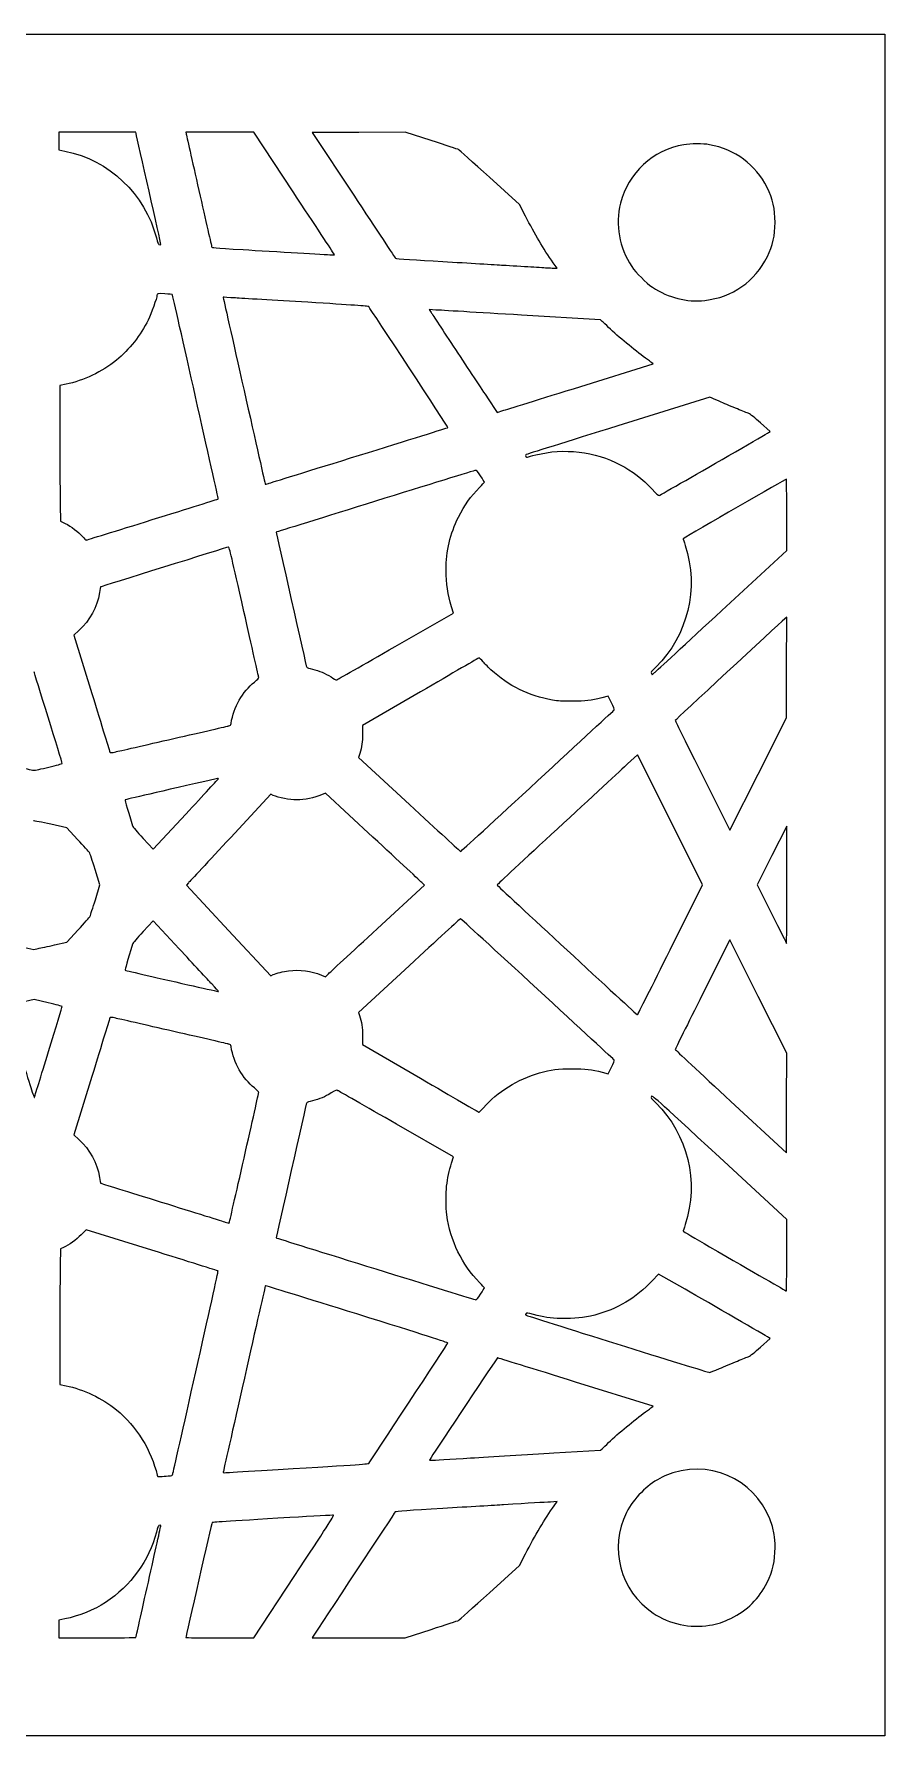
# Model space of a CAD drawing. Extents: x 61.7 to 148.3, y 105.2 to 191.8.
# Drawn here: x 105 to 148.3, y 105.2 to 191.8 of the extents above; entities that cross this region are included whole.
import ezdxf

# ---------------------------------------------------------------- set-up
doc = ezdxf.new("R2010")
doc.units = 0
doc.layers.add('Layer_1', color=7, linetype='CONTINUOUS')

msp = doc.modelspace()

# ---------------------------------------------------------------- linework, layer by layer
at = {"layer": 'Layer_1', "color": 7}
for points in [[(61.72122, 148.5), (61.72122, 191.77878), (105, 191.77878), (148.27878, 191.77878), (148.27878, 148.5), (148.27878, 105.22122), (105, 105.22122), (61.72122, 105.22122)], [(111.44874, 181.09799)], [(132.80684, 173.85903)], [(121.55233, 170.35875)], [(138.14695, 169.08039)], [(111.01076, 167.08146)], [(139.98844, 162.46596)], [(123.37193, 160.62708)], [(112.11199, 155.95071)], [(105.74789, 154.4939)], [(114.37837, 153.90627)], [(130.6047, 153.79602)], [(122.46512, 146.28438)], [(106.04165, 145.455)], [(137.35321, 145.20303)], [(114.04059, 143.46877)], [(105.73535, 140.02401)], [(115.68017, 134.60152)], [(143.28348, 129.67368)], [(127.71178, 127.69502)], [(139.85743, 123.9062)], [(116.57111, 118.72612)], [(111.82097, 118.44472)], [(139.36052, 110.85219)], [(110.17883, 110.2276)]]:
    msp.add_lwpolyline(points, close=True, dxfattribs=at)
for points in [[(110.18827, 186.72001), (110.17267, 186.78351), (108.21428, 186.78351), (106.2559, 186.78351), (106.2559, 186.33591), (106.2559, 185.88831), (106.5734, 185.82531)], [(118.17978, 183.74538), (116.176, 186.78251), (114.44433, 186.78301), (112.71266, 186.78351), (112.73196, 186.70661)], [(125.20525, 186.35728), (123.87694, 186.78378), (121.51532, 186.77678), (119.15371, 186.76978), (121.25799, 183.58066)], [(129.99248, 182.52382), (129.69444, 183.1043), (128.16336, 184.49134)], [(120.10871, 180.54993), (120.28787, 180.54593), (120.23572, 180.62732)], [(131.42237, 179.87442), (131.59808, 179.86942), (131.40613, 180.14418)], [(125.4362, 177.74322), (125.10082, 177.76142), (125.19932, 177.60871)], [(133.89818, 177.16717), (133.81218, 177.24397), (129.79189, 177.48451)], [(139.12067, 178.23283), (139.12067, 178.23262)], [(132.80683, 173.85904), (136.48365, 175.00067), (136.41625, 175.05707)], [(106.62675, 173.96511), (106.31233, 173.90081), (106.31233, 171.27574)], [(128.05959, 173.27385), (128.54658, 172.5348), (128.83829, 172.6261)], [(139.48336, 173.25801), (139.36628, 173.30331), (134.6997, 171.85386)], [(142.35976, 171.51271), (142.43796, 171.56121), (141.95539, 171.99683)], [(106.33083, 167.83034), (106.34933, 167.01), (106.57773, 166.89256)], [(139.9885, 162.46595), (143.28344, 165.50841), (143.28344, 167.32648)], [(123.37193, 160.62704), (126.33984, 162.32597), (126.23503, 162.65323)], [(143.27683, 159.55937), (143.28483, 162.12385), (143.18533, 162.03655)], [(107.276, 161.4375), (107.02841, 161.20736), (107.9408, 158.24035)], [(136.4018, 159.25385), (136.4342, 159.18265), (136.56385, 159.30308)], [(139.00048, 154.06117), (140.3897, 151.28256), (141.82975, 154.13875), (143.26981, 156.99493), (143.27683, 159.55937)], [(124.65416, 158.32566), (121.70756, 156.60839), (121.70756, 156.19488)], [(134.36892, 157.76362), (134.19923, 158.10214), (133.88218, 158.02054)], [(121.56597, 155.18446), (121.50377, 154.98265), (124.08911, 152.59507)], [(137.35321, 145.20303), (139.00065, 148.50024), (137.3454, 151.81065), (135.69015, 155.12105), (135.18996, 154.65783)], [(117.16604, 153.05688), (117.03667, 153.11238), (115.00041, 150.91908)], [(122.23083, 150.93587), (119.819, 153.16272), (119.62097, 153.08102)], [(107.2162, 150.81133), (106.65926, 151.40689), (105.84634, 151.58907)], [(110.55087, 150.86814), (111.05706, 150.32327), (112.71342, 152.10396)], [(143.2819, 148.50706), (143.2799, 151.49156), (142.5301, 149.99605), (141.78031, 148.50053), (142.52438, 147.01155)], [(108.11681, 147.75272), (108.34661, 148.50122), (108.10352, 149.29083)], [(112.85668, 148.61289), (112.74922, 148.5), (114.89272, 146.19372), (117.03623, 143.88744), (117.16582, 143.94304)], [(122.46512, 146.28436), (124.85957, 148.49394), (124.75112, 148.60148)], [(143.28172, 148.50706), (143.2819, 148.50706)], [(112.37295, 145.25987), (111.05677, 146.67641), (110.55072, 146.13169)], [(106.04165, 145.45497), (106.65995, 145.59311), (107.23747, 146.21172)], [(141.83721, 142.83195), (140.39067, 145.71743), (139.00228, 142.94594)], [(104.22663, 145.39748), (104.99691, 145.22069), (105.21012, 145.26879)], [(119.61911, 143.91873), (119.81667, 143.83603), (119.94367, 143.95541)], [(124.08007, 144.39663), (121.50154, 142.01544), (121.55284, 141.86643)], [(140.44006, 137.49399), (143.26933, 134.88102), (143.27633, 137.41375), (143.28333, 139.94647), (141.83721, 142.83195)], [(105.72179, 142.50978), (105.00424, 142.67509), (104.28245, 142.50908)], [(121.70641, 140.81923), (121.70741, 140.39155), (124.65663, 138.66994)], [(107.94081, 138.7597), (107.02842, 135.79268), (107.27601, 135.56255)], [(133.89896, 138.97644), (134.19835, 138.89614), (134.36848, 139.23553)], [(127.85798, 137.16867), (127.85813, 137.16865)], [(126.23499, 134.3468), (126.33981, 134.6741), (123.43564, 136.33772)], [(143.28344, 129.67368), (143.28344, 131.49191), (139.8615, 134.6524)], [(110.9899, 129.92466), (107.64768, 130.96377), (107.39629, 130.71339)], [(106.49321, 130.06066), (106.34953, 129.99446), (106.33093, 129.17168)], [(138.11033, 127.94006), (136.76132, 128.7115), (136.44522, 128.3769)], [(106.31233, 125.72383), (106.31233, 123.09876), (106.62676, 123.03446)], [(141.95539, 125.00273), (142.43796, 125.43836), (142.35976, 125.48686)], [(136.4162, 121.94239), (136.4835, 121.99879), (132.53863, 123.22291)], [(131.44311, 119.6142), (133.81267, 119.75605), (133.89847, 119.83255)], [(125.19301, 119.38117), (125.10881, 119.24712), (125.2201, 119.24712)], [(127.20245, 119.35968), (127.2025, 119.35978)], [(131.45613, 116.93036), (131.60502, 117.13898), (131.27062, 117.11988)], [(128.16336, 112.50863), (129.69444, 113.89567), (129.99248, 114.47615)], [(114.44739, 110.21657), (116.176, 110.2171), (118.22811, 113.32808), (118.22811, 113.32855)], [(106.57344, 111.17459), (106.25594, 111.11179), (106.25594, 110.6642), (106.25594, 110.2166), (108.21738, 110.2166)], [(119.19719, 110.29413), (119.14699, 110.21653), (121.51249, 110.21653), (123.87799, 110.21653), (125.20575, 110.64286)]]:
    msp.add_lwpolyline(points, dxfattribs=at)
for points in [[(111.44878, 181.09797), (111.44878, 181.13077), (110.27158, 186.38125), (110.18827, 186.72001)], [(112.73196, 186.70661), (112.74256, 186.66431), (113.03645, 185.36573), (113.385, 183.82089)], [(126.58292, 185.90458), (126.55572, 185.91898), (125.93582, 186.1227), (125.20525, 186.35728)], [(138.04268, 186.14721), (136.47604, 185.8814), (135.21554, 184.71455), (134.83118, 183.1743)], [(139.36093, 186.15121), (139.03774, 186.20911), (138.39659, 186.20701), (138.04268, 186.14721)], [(142.28188, 183.97537), (141.70819, 185.13215), (140.6501, 185.92033), (139.36093, 186.15121)], [(106.5734, 185.82531), (108.80565, 185.38219), (110.65007, 183.63194), (111.22096, 181.41503)], [(128.16336, 184.49134), (127.32127, 185.25422), (126.61007, 185.89017), (126.58292, 185.90458)], [(113.385, 183.82089), (113.73356, 182.27605), (114.0251, 180.9913), (114.03287, 180.9659)], [(120.23572, 180.62732), (120.20702, 180.67182), (119.28186, 182.07496), (118.17978, 183.74538)], [(121.25799, 183.58066), (122.41534, 181.82665), (123.37096, 180.3827), (123.38158, 180.37187)], [(142.69065, 182.19737), (142.69065, 182.89004), (142.57859, 183.37707), (142.28188, 183.97537)], [(134.83118, 183.1743), (134.554, 182.06353), (134.75508, 180.93529), (135.40513, 179.95391)], [(131.40613, 180.14418), (130.894, 180.87835), (130.47632, 181.58145), (129.99248, 182.52382)], [(142.29882, 180.4617), (142.56989, 181.00874), (142.69073, 181.54401), (142.69065, 182.19737)], [(111.22096, 181.41503), (111.28076, 181.18283), (111.31606, 181.09398), (111.35434, 181.07889)], [(111.35434, 181.07889), (111.43384, 181.04759), (111.44874, 181.05069), (111.44874, 181.09799)], [(114.03287, 180.9659), (114.05077, 180.9073), (114.08137, 180.9044), (115.63977, 180.81293)], [(115.63977, 180.81293), (116.32275, 180.77283), (117.56735, 180.69805), (118.40555, 180.64673)], [(118.40555, 180.64673), (119.24375, 180.59543), (120.01017, 180.55183), (120.10871, 180.54993)], [(123.38158, 180.37187), (123.39218, 180.36107), (124.47404, 180.28807), (125.78567, 180.20973)], [(125.78567, 180.20973), (127.09729, 180.13133), (128.48159, 180.04835), (128.86189, 180.02522)], [(139.12067, 178.23262), (140.51954, 178.38809), (141.67178, 179.19625), (142.29882, 180.4617)], [(128.86189, 180.02522), (129.24218, 180.00212), (129.87718, 179.96392), (130.273, 179.94042)], [(130.273, 179.94042), (130.66882, 179.91692), (131.04982, 179.89352), (131.11967, 179.88852)], [(131.11967, 179.88852), (131.18947, 179.88352), (131.32573, 179.87712), (131.42237, 179.87442)], [(135.40513, 179.95391), (135.61204, 179.64153), (136.14047, 179.11345), (136.45367, 178.90606)], [(111.25165, 178.47868), (111.25067, 178.36419), (110.95793, 177.55126), (110.80349, 177.23411)], [(111.65821, 178.56778), (111.27873, 178.59428), (111.25261, 178.58848), (111.25165, 178.47868)], [(112.03101, 178.53418), (112.02701, 178.53818), (111.85878, 178.55378), (111.65821, 178.56778)], [(114.37123, 168.13472), (114.38243, 168.14592), (112.04865, 178.51654), (112.03101, 178.53418)], [(114.61823, 178.38952), (114.61523, 178.38752), (115.09452, 176.25244), (115.68343, 173.64517)], [(115.24467, 178.35532), (114.90318, 178.37622), (114.62128, 178.39162), (114.61823, 178.38952)], [(118.92616, 178.13408), (117.24283, 178.23484), (115.58616, 178.3344), (115.24467, 178.35532)], [(136.45367, 178.90606), (137.27743, 178.3606), (138.19235, 178.12965), (139.12067, 178.23283)], [(122.01985, 177.91511), (121.99565, 177.94121), (121.16269, 178.00021), (118.92616, 178.13408)], [(126.04751, 171.76808), (126.06581, 171.78448), (122.11978, 177.80703), (122.01985, 177.91511)], [(125.19932, 177.60871), (125.25352, 177.52471), (125.80967, 176.6813), (126.43523, 175.73445)], [(129.79189, 177.48451), (127.58072, 177.61681), (125.62066, 177.73323), (125.4362, 177.74322)], [(110.80349, 177.23411), (110.42796, 176.46295), (109.84718, 175.7295), (109.18502, 175.1902)], [(134.2241, 176.8611), (134.09216, 176.9872), (133.9455, 177.12493), (133.89818, 177.16717)], [(136.09786, 175.29625), (135.53058, 175.70927), (134.72756, 176.37991), (134.2241, 176.8611)], [(126.43523, 175.73445), (127.06078, 174.78759), (127.79175, 173.68032), (128.05959, 173.27385)], [(109.18502, 175.1902), (108.46141, 174.60086), (107.51135, 174.1459), (106.62675, 173.96511)], [(136.41625, 175.05707), (136.37915, 175.08817), (136.23591, 175.19575), (136.09786, 175.29625)], [(115.68343, 173.64517), (116.27234, 171.0379), (116.75426, 168.89649), (116.75436, 168.88647)], [(128.83829, 172.6261), (128.99874, 172.6763), (130.78458, 173.23113), (132.80684, 173.85903)], [(139.95256, 173.05337), (139.7589, 173.14097), (139.54776, 173.2331), (139.48336, 173.25801)], [(140.771, 172.71108), (140.51451, 172.81169), (140.14621, 172.96572), (139.95256, 173.05337)], [(141.35508, 172.4803), (141.29028, 172.5066), (141.02748, 172.61046), (140.771, 172.71108)], [(141.95539, 171.99683), (141.66084, 172.26273), (141.42695, 172.4511), (141.35508, 172.4803)], [(121.55233, 170.35874), (124.01261, 171.12306), (126.03544, 171.75727), (126.04751, 171.76808)], [(134.6997, 171.85386), (132.13308, 171.05667), (130.02241, 170.39537), (130.00933, 170.38431)], [(138.147, 169.08036), (139.41906, 169.80807), (142.20122, 171.41442), (142.35976, 171.51271)], [(106.31233, 171.27574), (106.31233, 169.83195), (106.32033, 168.28152), (106.33083, 167.83034)], [(130.52194, 170.37504), (131.94824, 170.73817), (133.52229, 170.55419), (134.81673, 169.87306)], [(116.91683, 168.91867), (117.00613, 168.94637), (119.09206, 169.59443), (121.55233, 170.35875)], [(130.00933, 170.38431), (129.96733, 170.34881), (130.04643, 170.23881), (130.09873, 170.2601)], [(130.09873, 170.2601), (130.12473, 170.2707), (130.31515, 170.3224), (130.52194, 170.37504)], [(134.81673, 169.87306), (135.42843, 169.55118), (135.93994, 169.15863), (136.43981, 168.62744)], [(116.75436, 168.88647), (116.75436, 168.87647), (116.82756, 168.89047), (116.91683, 168.91867)], [(127.45078, 169.58801), (127.38458, 169.57801), (117.34584, 166.46332), (117.32212, 166.44517)], [(127.71183, 169.30666), (127.54399, 169.56371), (127.51294, 169.59717), (127.45078, 169.58801)], [(127.66358, 168.72338), (127.7949, 168.85651), (127.90233, 168.97656), (127.90233, 168.99017)], [(127.90233, 168.99017), (127.90233, 169.00377), (127.81663, 169.14619), (127.71183, 169.30666)], [(136.79228, 168.31376), (136.81558, 168.32276), (137.42517, 168.66748), (138.14695, 169.08039)], [(143.26804, 169.14456), (143.24774, 169.14456), (138.45608, 166.37863), (138.01397, 166.11168)], [(143.28344, 167.32648), (143.28344, 168.32642), (143.27644, 169.14456), (143.26804, 169.14456)], [(111.01085, 167.08146), (112.85251, 167.6542), (114.36468, 168.12816), (114.37123, 168.13472)], [(126.58788, 167.20806), (126.89997, 167.82849), (127.20572, 168.25919), (127.66358, 168.72338)], [(136.43981, 168.62744), (136.64744, 168.4068), (136.76394, 168.30312), (136.79228, 168.31376)], [(107.64343, 166.04103), (107.65383, 166.04053), (109.1691, 166.50872), (111.01076, 167.08146)], [(125.95555, 164.51537), (125.95655, 165.49389), (126.15906, 166.35556), (126.58788, 167.20806)], [(106.57773, 166.89256), (106.87545, 166.73948), (107.25533, 166.45175), (107.46079, 166.22373)], [(107.46079, 166.22373), (107.55089, 166.12373), (107.63306, 166.04154), (107.64343, 166.04103)], [(117.32212, 166.44517), (117.30802, 166.43437), (118.84714, 159.59819), (118.8698, 159.57086)], [(114.89247, 165.68883), (114.72948, 165.64203), (108.39027, 163.66832), (108.38461, 163.66258)], [(115.67693, 162.4167), (115.06533, 165.12559), (114.92786, 165.69898), (114.89247, 165.68883)], [(138.11858, 165.76886), (138.82964, 163.5886), (138.25419, 161.19577), (136.63146, 159.58519)], [(138.01397, 166.11168), (138.01097, 166.10968), (138.05777, 165.95542), (138.11858, 165.76886)], [(126.23503, 162.65323), (126.03566, 163.27579), (125.95472, 163.81504), (125.95555, 164.51537)], [(108.38461, 163.66258), (108.38061, 163.65858), (108.35601, 163.52906), (108.32971, 163.37471)], [(108.32971, 163.37471), (108.20091, 162.61775), (107.84827, 161.96943), (107.276, 161.4375)], [(116.42423, 159.06335), (116.42123, 159.10125), (116.08478, 160.61026), (115.67693, 162.4167)], [(136.56385, 159.30308), (136.63515, 159.36928), (138.17622, 160.79261), (139.98844, 162.46596)], [(143.18533, 162.03655), (142.76599, 161.66836), (137.61126, 156.88714), (137.61126, 156.86637)], [(120.37846, 158.92973), (120.39256, 158.92886), (121.73958, 159.69267), (123.37193, 160.62708)], [(106.43561, 154.68214), (106.42861, 154.73604), (105.00499, 159.35173), (104.99805, 159.34465)], [(118.8698, 159.57086), (118.8788, 159.55956), (119.00804, 159.51966), (119.15625, 159.48206)], [(119.15625, 159.48206), (119.50573, 159.39336), (119.80061, 159.26929), (120.10653, 159.08208)], [(127.63161, 160.05052), (127.61461, 160.04652), (126.2748, 159.27016), (124.65416, 158.32566)], [(127.84589, 159.84528), (127.74499, 159.96234), (127.64857, 160.0547), (127.63161, 160.05052)], [(128.241, 159.44034), (128.12458, 159.546), (127.94678, 159.72822), (127.84589, 159.84528)], [(131.36123, 157.9084), (130.16391, 158.12197), (129.13931, 158.62501), (128.241, 159.44034)], [(136.63146, 159.58519), (136.38407, 159.33965), (136.37118, 159.32105), (136.4018, 159.25385)], [(115.01991, 156.72051), (115.15865, 157.55836), (115.59606, 158.32866), (116.21263, 158.8209)], [(116.21263, 158.8209), (116.38624, 158.95951), (116.42884, 159.00832), (116.42423, 159.06335)], [(120.10653, 159.08208), (120.24202, 158.99918), (120.36439, 158.9306), (120.37846, 158.92973)], [(107.9408, 158.24035), (108.44262, 156.60849), (108.85835, 155.25903), (108.86465, 155.24155)], [(132.37556, 157.8437), (131.82058, 157.84333), (131.67348, 157.8527), (131.36123, 157.9084)], [(133.88218, 158.02054), (133.29609, 157.86962), (133.07927, 157.84416), (132.37556, 157.8437)], [(134.51542, 157.40481), (134.52822, 157.41601), (134.46222, 157.57744), (134.36892, 157.76362)], [(114.89781, 156.58897), (114.99001, 156.61227), (115.00459, 156.62797), (115.01991, 156.72051)], [(130.60468, 153.79598), (132.74283, 155.76967), (134.50266, 157.39364), (134.51542, 157.40481)], [(137.61126, 156.86637), (137.61126, 156.85177), (138.23641, 155.58941), (139.00048, 154.06117)], [(109.15349, 155.27435), (109.30605, 155.30985), (110.63738, 155.61421), (112.11199, 155.95071)], [(112.112, 155.95067), (113.58661, 156.28717), (114.84023, 156.57441), (114.89781, 156.58897)], [(121.70756, 156.19488), (121.70756, 155.76582), (121.67616, 155.54212), (121.56597, 155.18446)], [(108.86465, 155.24155), (108.87265, 155.21925), (108.95925, 155.22915), (109.15349, 155.27435)], [(104.25211, 154.49443), (104.63241, 154.40583), (104.96896, 154.3331), (105, 154.33286)], [(105, 154.33286), (105.031, 154.33258), (105.36759, 154.40506), (105.74789, 154.4939)], [(105.74789, 154.4939), (106.12818, 154.5827), (106.43766, 154.66742), (106.43561, 154.68214)], [(135.18996, 154.65783), (134.91486, 154.40305), (133.30905, 152.91966), (131.62149, 151.36141)], [(114.19493, 153.88408), (111.46711, 153.2619), (109.64015, 152.83911), (109.62833, 152.82728)], [(112.71342, 152.10396), (113.62442, 153.08334), (114.37364, 153.89438), (114.37837, 153.90627)], [(114.37837, 153.90628), (114.38337, 153.91818), (114.30057, 153.90828), (114.19493, 153.88408)], [(126.69581, 150.20749), (126.70751, 150.20749), (128.46656, 151.82233), (130.6047, 153.79602)], [(109.62833, 152.82728), (109.61643, 152.81538), (109.80873, 152.15843), (110.01438, 151.50872)], [(118.36322, 152.83207), (117.99763, 152.83207), (117.45106, 152.93471), (117.16604, 153.05688)], [(119.62097, 153.08102), (119.25817, 152.93142), (118.75627, 152.83207), (118.36322, 152.83207)], [(124.08911, 152.59507), (125.51105, 151.2819), (126.68406, 150.20749), (126.69581, 150.20749)], [(105.84634, 151.58907), (105.39923, 151.68926), (105.00617, 151.76899), (104.97286, 151.76623)], [(110.01438, 151.50872), (110.03378, 151.44742), (110.22691, 151.21686), (110.55087, 150.86814)], [(107.81678, 150.14811), (107.79278, 150.18531), (107.52251, 150.48377), (107.2162, 150.81133)], [(115.00041, 150.91908), (113.88047, 149.71276), (112.91579, 148.67498), (112.85668, 148.61289)], [(124.75112, 148.60148), (124.69142, 148.66058), (123.55734, 149.71111), (122.23083, 150.93587)], [(131.62149, 151.36141), (129.93394, 149.80316), (128.55324, 148.51552), (128.55327, 148.5)], [(108.10352, 149.29083), (107.96982, 149.72512), (107.84079, 150.11089), (107.81678, 150.14811)], [(128.55327, 148.5), (128.55327, 148.4676), (135.6702, 141.8852), (135.69167, 141.89763)], [(143.27572, 145.52256), (143.27972, 145.52256), (143.28272, 146.86558), (143.28172, 148.50706)], [(107.85099, 146.91727), (107.87079, 146.96507), (107.99042, 147.34105), (108.11681, 147.75272)], [(107.23747, 146.21172), (107.5551, 146.55195), (107.83119, 146.86945), (107.85099, 146.91727)], [(119.94367, 143.95541), (120.01357, 144.02111), (121.14817, 145.06911), (122.46512, 146.28438)], [(126.68598, 146.78694), (126.67088, 146.78194), (125.49827, 145.70628), (124.08007, 144.39663)], [(130.60279, 143.20579), (128.46361, 145.18045), (126.70104, 146.79196), (126.68598, 146.78694)], [(142.52438, 147.01155), (142.93362, 146.1926), (143.27172, 145.52256), (143.27572, 145.52256)], [(105.21012, 145.26879), (105.32739, 145.29519), (105.70157, 145.37902), (106.04165, 145.455)], [(110.01438, 145.49127), (109.7524, 144.66361), (109.61736, 144.18346), (109.64223, 144.16809)], [(110.55072, 146.13169), (110.22687, 145.78309), (110.03377, 145.55252), (110.01438, 145.49127)], [(114.04059, 143.46877), (113.84728, 143.67478), (113.09684, 144.48078), (112.37295, 145.25987)], [(135.69167, 141.89763), (135.69967, 141.90263), (136.44712, 143.38956), (137.35321, 145.20303)], [(109.64223, 144.16809), (109.65833, 144.15809), (110.15718, 144.03901), (110.75068, 143.90342)], [(110.75068, 143.90342), (111.34418, 143.76784), (112.40128, 143.52599), (113.09978, 143.36599)], [(117.16582, 143.94304), (117.33698, 144.01644), (117.67535, 144.10058), (117.94899, 144.13786)], [(117.94899, 144.13786), (118.49777, 144.21266), (119.10816, 144.13286), (119.61911, 143.91873)], [(113.09978, 143.36599), (113.79828, 143.20599), (114.37479, 143.07938), (114.38091, 143.08464)], [(114.38091, 143.08464), (114.38691, 143.08964), (114.23389, 143.26276), (114.04059, 143.46877)], [(134.51542, 139.59522), (134.50262, 139.60642), (132.74198, 141.23114), (130.60279, 143.20579)], [(139.00228, 142.94594), (138.23866, 141.42162), (137.61319, 140.15926), (137.61233, 140.1407)], [(106.4356, 142.31779), (106.4376, 142.33249), (106.11644, 142.41886), (105.72179, 142.50978)], [(105.73535, 140.02401), (106.11843, 141.27091), (106.43354, 142.30312), (106.4356, 142.31779)], [(108.86466, 141.7585), (108.85866, 141.741), (108.44263, 140.39155), (107.94081, 138.7597)], [(109.1535, 141.7257), (108.95928, 141.7709), (108.87267, 141.7807), (108.86466, 141.7585)], [(112.112, 141.04933), (110.63739, 141.38583), (109.30606, 141.6902), (109.1535, 141.7257)], [(121.55284, 141.86643), (121.66305, 141.54607), (121.7052, 141.25871), (121.70641, 140.81923)], [(114.89781, 140.41103), (114.84021, 140.42563), (113.58661, 140.71283), (112.112, 141.04933)], [(115.01991, 140.2795), (115.00461, 140.372), (114.99001, 140.38771), (114.89781, 140.41103)], [(116.21263, 138.17933), (115.59823, 138.6692), (115.15828, 139.44387), (115.01991, 140.2795)], [(104.2823, 139.96678), (104.78659, 138.32559), (105.00272, 137.65927), (105.01766, 137.69968)], [(105.01766, 137.69968), (105.02926, 137.73118), (105.35226, 138.77709), (105.73535, 140.02401)], [(134.36848, 139.23553), (134.46208, 139.42219), (134.52818, 139.58405), (134.51542, 139.59522)], [(137.61233, 140.1407), (137.61149, 140.1221), (138.88395, 138.93112), (140.44006, 137.49399)], [(124.65663, 138.66994), (126.27871, 137.72305), (127.61857, 136.94713), (127.63411, 136.94567)], [(127.85813, 137.16865), (128.55432, 137.97172), (129.60727, 138.62794), (130.70419, 138.94239)], [(130.70419, 138.94239), (131.28522, 139.10896), (131.65695, 139.15724), (132.36144, 139.15763)], [(132.36144, 139.15763), (133.05783, 139.15803), (133.35076, 139.12353), (133.89896, 138.97644)], [(115.68016, 134.60153), (116.09022, 136.41816), (116.42669, 137.92734), (116.42786, 137.95526)], [(116.42786, 137.95526), (116.42886, 137.98616), (116.34496, 138.07386), (116.21263, 138.17933)], [(120.11769, 137.92254), (119.79737, 137.72944), (119.50527, 137.60653), (119.1562, 137.51798)], [(120.45354, 138.03968), (120.37984, 138.07598), (120.36174, 138.06968), (120.11769, 137.92254)], [(123.43564, 136.33772), (121.83835, 137.25271), (120.4964, 138.01859), (120.45354, 138.03968)], [(136.40323, 137.74457), (136.36863, 137.67947), (136.37943, 137.66387), (136.63113, 137.41545)], [(139.8615, 134.6524), (136.5086, 137.74913), (136.43882, 137.81152), (136.40323, 137.74457)], [(118.86975, 137.42918), (118.84705, 137.40188), (117.308, 130.56565), (117.32207, 130.5548)], [(119.1562, 137.51798), (119.00799, 137.48038), (118.87909, 137.44038), (118.86975, 137.42918)], [(127.63411, 136.94567), (127.64961, 136.94467), (127.7504, 137.04457), (127.85798, 137.16867)], [(136.63113, 137.41545), (138.25035, 135.81732), (138.8293, 133.41028), (138.1186, 131.23114)], [(107.27601, 135.56255), (107.84828, 135.03061), (108.20092, 134.38229), (108.32972, 133.62533)], [(114.92031, 131.30013), (114.92831, 131.29926), (115.27011, 132.78488), (115.68017, 134.60152)], [(125.9839, 133.19019), (126.0299, 133.57003), (126.12172, 133.99311), (126.23499, 134.3468)], [(108.32972, 133.62533), (108.35602, 133.47099), (108.38072, 133.34145), (108.38462, 133.33746)], [(108.38462, 133.33746), (108.38862, 133.33346), (109.77492, 132.8999), (111.46544, 132.37395)], [(125.9959, 131.72189), (125.9491, 132.07027), (125.9428, 132.84996), (125.9839, 133.19019)], [(111.46544, 132.37395), (113.15596, 131.84801), (114.62167, 131.39161), (114.72257, 131.35973)], [(127.66377, 128.27662), (126.75705, 129.19659), (126.17301, 130.40301), (125.9959, 131.72189)], [(107.39629, 130.71339), (107.14261, 130.46075), (106.75782, 130.18262), (106.49321, 130.06066)], [(114.72257, 131.35973), (114.82346, 131.32783), (114.91244, 131.30103), (114.92031, 131.30013)], [(138.1186, 131.23114), (138.0578, 131.04459), (138.01068, 130.89029), (138.01399, 130.88827)], [(138.01399, 130.88827), (138.01699, 130.88627), (138.62325, 130.53396), (139.36056, 130.10541)], [(114.35735, 128.86996), (114.34345, 128.87896), (112.82812, 129.35315), (110.9899, 129.92466)], [(117.32207, 130.5548), (117.35077, 130.5327), (127.41559, 127.40935), (127.46484, 127.40728)], [(139.36056, 130.10541), (141.63822, 128.78155), (143.24014, 127.85838), (143.26228, 127.85688)], [(106.33093, 129.17168), (106.32073, 128.71916), (106.31233, 127.16762), (106.31233, 125.72383)], [(143.26228, 127.85688), (143.27388, 127.85609), (143.28348, 128.67365), (143.28348, 129.67368)], [(113.22956, 123.7474), (113.86372, 126.55624), (114.37122, 128.86138), (114.35735, 128.86996)], [(116.76426, 128.12607), (116.76226, 128.12407), (116.28158, 126.0022), (115.69703, 123.40999)], [(121.41122, 126.68329), (118.85782, 127.47845), (116.76668, 128.1277), (116.76426, 128.12607)], [(127.90233, 128.00984), (127.90233, 128.02344), (127.79498, 128.1435), (127.66377, 128.27662)], [(136.44522, 128.3769), (135.60941, 127.49218), (134.65055, 126.92015), (133.51781, 126.63049)], [(127.46484, 127.40728), (127.50634, 127.40528), (127.57168, 127.48168), (127.71178, 127.69502)], [(127.71183, 127.69499), (127.81661, 127.85455), (127.90233, 127.99623), (127.90233, 128.00984)], [(142.35976, 125.48686), (142.19544, 125.58873), (139.3997, 127.20272), (138.11033, 127.94006)], [(126.0445, 125.19865), (126.0515, 125.22745), (124.84608, 125.61363), (121.41122, 126.68329)], [(130.02567, 126.7042), (130.00607, 126.6787), (129.99377, 126.6465), (129.99847, 126.6326)], [(129.99847, 126.6326), (130.00747, 126.6049), (139.25308, 123.71496), (139.34943, 123.70965)], [(130.4, 126.657), (130.08957, 126.7427), (130.05836, 126.7467), (130.02567, 126.7042)], [(131.82631, 126.45159), (131.22217, 126.46759), (130.93692, 126.50869), (130.4, 126.657)], [(133.51781, 126.63049), (132.93686, 126.48193), (132.48483, 126.43412), (131.82631, 126.45159)], [(122.02002, 119.08478), (122.07892, 119.14888), (126.03498, 125.15882), (126.0445, 125.19865)], [(141.35508, 124.51926), (141.42698, 124.54846), (141.66084, 124.73684), (141.95539, 125.00273)], [(128.56865, 124.45058), (128.54895, 124.45358), (125.54855, 119.94748), (125.19301, 119.38117)], [(132.53863, 123.22291), (130.36896, 123.89618), (128.58246, 124.44863), (128.56865, 124.45058)], [(139.34943, 123.70965), (139.38213, 123.70765), (139.6107, 123.79625), (139.85743, 123.9062)], [(139.85741, 123.90615), (140.10414, 124.01605), (140.51555, 124.1882), (140.77167, 124.2887)], [(140.77167, 124.2887), (141.02778, 124.38919), (141.29032, 124.49295), (141.35508, 124.51926)], [(106.62676, 123.03446), (107.51375, 122.85317), (108.45945, 122.4003), (109.18502, 121.80936)], [(112.05725, 118.55096), (112.06785, 118.60016), (112.59541, 120.93857), (113.22956, 123.7474)], [(115.69703, 123.40999), (115.11249, 120.81778), (114.62811, 118.67551), (114.62065, 118.64939)], [(109.18502, 121.80936), (110.20773, 120.97642), (110.97737, 119.7427), (111.26286, 118.47862)], [(134.22413, 120.13837), (134.72759, 120.61955), (135.53061, 121.29019), (136.09789, 121.70321)], [(136.09789, 121.70321), (136.23594, 121.80372), (136.37917, 121.91135), (136.4162, 121.94239)], [(127.2025, 119.35978), (128.23158, 119.42168), (130.13986, 119.53618), (131.44311, 119.6142)], [(133.89847, 119.83255), (133.94567, 119.87465), (134.09219, 120.01226), (134.22413, 120.13837)], [(114.62065, 118.64939), (114.60885, 118.60809), (114.62665, 118.60359), (114.75654, 118.61499)], [(114.75654, 118.61499), (114.83874, 118.62199), (115.6553, 118.67219), (116.57111, 118.72612)], [(116.57111, 118.72611), (121.33743, 119.0068), (121.98769, 119.0496), (122.02002, 119.08478)], [(125.2201, 119.24712), (125.2813, 119.24712), (126.17336, 119.29772), (127.20245, 119.35968)], [(137.92106, 118.711), (137.13096, 118.54999), (136.47238, 118.1933), (135.88886, 117.61036)], [(142.64855, 115.46489), (142.25754, 117.68676), (140.1148, 119.15806), (137.92106, 118.711)], [(111.26286, 118.47862), (111.27986, 118.40352), (111.28456, 118.40182), (111.44214, 118.41472)], [(111.44214, 118.41472), (111.53114, 118.42172), (111.70164, 118.43552), (111.82097, 118.44472)], [(111.82097, 118.44478), (112.03704, 118.46138), (112.03803, 118.46188), (112.05725, 118.55096)], [(128.876, 116.97602), (128.48794, 116.95242), (127.09729, 116.86908), (125.78567, 116.79081)], [(131.27062, 117.11988), (130.93812, 117.10088), (130.22424, 117.05798), (128.876, 116.97602)], [(129.99248, 114.47615), (130.47927, 115.42427), (130.97751, 116.25969), (131.45613, 116.93036)], [(135.88886, 117.61036), (135.54756, 117.26939), (135.32804, 116.97003), (135.1335, 116.58025)], [(114.05097, 116.07368), (114.03997, 116.06258), (112.71986, 110.26511), (112.71894, 110.22357)], [(118.00764, 116.32708), (114.61828, 116.12505), (114.06705, 116.08975), (114.05097, 116.07368)], [(120.22909, 116.44798), (120.20099, 116.45298), (119.20131, 116.39818), (118.00764, 116.32708)], [(118.22811, 113.32855), (119.84385, 115.77797), (120.26935, 116.44132), (120.22909, 116.44798)], [(123.37022, 116.61456), (123.34742, 116.58936), (119.50321, 110.76691), (119.19719, 110.29413)], [(125.78567, 116.79081), (124.12504, 116.69171), (123.39158, 116.63818), (123.37022, 116.61456)], [(135.1335, 116.58025), (134.23421, 114.77842), (134.81079, 112.59515), (136.48206, 111.47385)], [(111.221, 115.58507), (110.84769, 114.13541), (109.91547, 112.84603), (108.64072, 112.01621)], [(110.81378, 113.05066), (111.16303, 114.59732), (111.44878, 115.88141), (111.44878, 115.9042)], [(111.35438, 115.9212), (111.31608, 115.9061), (111.28078, 115.81726), (111.221, 115.58507)], [(111.44878, 115.9042), (111.44878, 115.9494), (111.43318, 115.9522), (111.35438, 115.9212)], [(142.69065, 114.80225), (142.69065, 115.05208), (142.67345, 115.32366), (142.64855, 115.46489)], [(142.28188, 113.02425), (142.57859, 113.62255), (142.69056, 114.10957), (142.69065, 114.80225)], [(110.17878, 110.22754), (110.17878, 110.23354), (110.46453, 111.504), (110.81378, 113.05066)], [(140.44711, 111.20239), (141.26089, 111.59792), (141.87879, 112.21148), (142.28188, 113.02425)], [(108.64072, 112.01621), (108.06341, 111.64041), (107.24621, 111.30771), (106.57344, 111.17459)], [(126.58292, 111.09539), (126.61002, 111.10979), (127.32127, 111.74576), (128.16336, 112.50863)], [(125.20575, 110.64286), (125.93604, 110.87735), (126.55577, 111.08099), (126.58292, 111.09539)], [(136.48206, 111.47385), (137.31902, 110.91231), (138.35382, 110.68882), (139.36052, 110.85219)], [(139.36056, 110.85219), (139.73654, 110.91319), (140.07966, 111.02379), (140.44711, 111.20239)], [(108.21738, 110.2166), (109.29618, 110.2166), (110.17883, 110.2216), (110.17883, 110.2276)], [(112.71894, 110.22357), (112.71894, 110.21957), (113.49665, 110.21657), (114.44739, 110.21657)]]:
    msp.add_open_spline(points, degree=3, dxfattribs=at)

doc.saveas('drawing.dxf')
